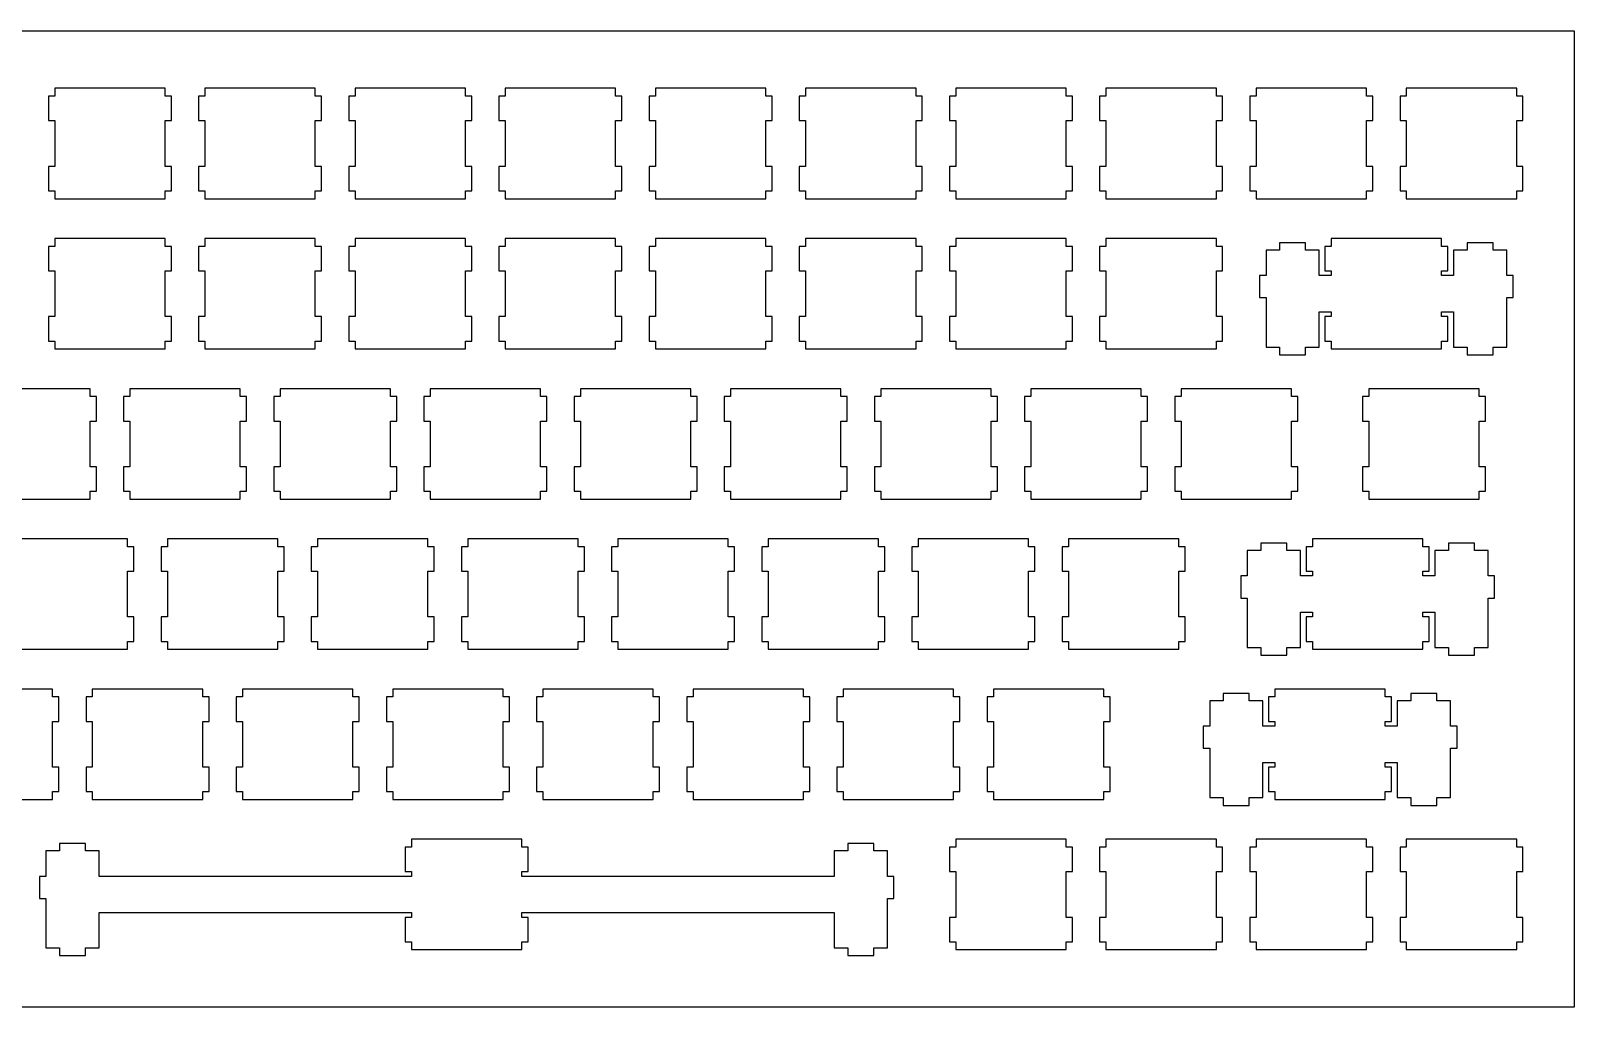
# Model space of a CAD drawing. Extents: x 0 to 295, y 0 to 124.
# Drawn here: x 99.6 to 295.4, y 0.3 to 124.1 of the extents above; entities that cross this region are included whole.
import ezdxf

# ---------------------------------------------------------------- set-up
doc = ezdxf.new("R2010")
doc.units = 0
doc.layers.get('0').update_dxf_attribs({"linetype": 'CONTINUOUS'})

msp = doc.modelspace()

# ---------------------------------------------------------------- linework, layer by layer
at = {"color": 0}
for p, q in [((0.09508, 124.083), (295.37, 124.083)), ((295.37, 124.083), (295.37, 0.25769)), ((102.632, 115.796), (101.831, 115.796)), ((101.831, 115.796), (101.831, 112.696)), ((102.632, 116.796), (102.632, 115.796)), ((116.632, 116.796), (102.632, 116.796)), ((116.632, 115.796), (116.632, 116.796)), ((117.431, 115.796), (116.632, 115.796)), ((117.431, 112.696), (117.431, 115.796)), ((121.682, 115.796), (120.881, 115.796)), ((120.881, 115.796), (120.881, 112.696)), ((121.682, 116.796), (121.682, 115.796)), ((135.682, 116.796), (121.682, 116.796)), ((135.682, 115.796), (135.682, 116.796)), ((136.481, 115.796), (135.682, 115.796)), ((136.481, 112.696), (136.481, 115.796)), ((140.732, 115.796), (139.931, 115.796)), ((139.931, 115.796), (139.931, 112.696)), ((140.732, 116.796), (140.732, 115.796)), ((154.732, 116.796), (140.732, 116.796)), ((154.732, 115.796), (154.732, 116.796)), ((155.531, 115.796), (154.732, 115.796)), ((155.531, 112.696), (155.531, 115.796)), ((159.782, 115.796), (158.981, 115.796)), ((158.981, 115.796), (158.981, 112.696)), ((159.782, 116.796), (159.782, 115.796)), ((173.782, 116.796), (159.782, 116.796)), ((173.782, 115.796), (173.782, 116.796)), ((174.581, 115.796), (173.782, 115.796)), ((174.581, 112.696), (174.581, 115.796)), ((178.832, 115.796), (178.031, 115.796)), ((178.031, 115.796), (178.031, 112.696)), ((178.832, 116.796), (178.832, 115.796)), ((192.832, 116.796), (178.832, 116.796)), ((192.832, 115.796), (192.832, 116.796)), ((193.631, 115.796), (192.832, 115.796)), ((193.631, 112.696), (193.631, 115.796)), ((197.882, 115.796), (197.081, 115.796)), ((197.081, 115.796), (197.081, 112.696)), ((197.882, 116.796), (197.882, 115.796)), ((211.882, 116.796), (197.882, 116.796)), ((211.882, 115.796), (211.882, 116.796)), ((212.681, 115.796), (211.882, 115.796)), ((212.681, 112.696), (212.681, 115.796)), ((216.932, 115.796), (216.131, 115.796)), ((216.131, 115.796), (216.131, 112.696)), ((216.932, 116.796), (216.932, 115.796)), ((230.932, 116.796), (216.932, 116.796)), ((230.932, 115.796), (230.932, 116.796)), ((231.731, 115.796), (230.932, 115.796)), ((231.731, 112.696), (231.731, 115.796)), ((235.982, 115.796), (235.181, 115.796)), ((235.181, 115.796), (235.181, 112.696)), ((235.982, 116.796), (235.982, 115.796)), ((249.982, 116.796), (235.982, 116.796)), ((249.982, 115.796), (249.982, 116.796)), ((250.781, 115.796), (249.982, 115.796)), ((250.781, 112.696), (250.781, 115.796)), ((255.032, 115.796), (254.231, 115.796)), ((254.231, 115.796), (254.231, 112.696)), ((255.032, 116.796), (255.032, 115.796)), ((269.032, 116.796), (255.032, 116.796)), ((269.032, 115.796), (269.032, 116.796)), ((269.831, 115.796), (269.032, 115.796)), ((269.831, 112.696), (269.831, 115.796)), ((274.082, 115.796), (273.281, 115.796)), ((273.281, 115.796), (273.281, 112.696)), ((274.082, 116.796), (274.082, 115.796)), ((288.082, 116.796), (274.082, 116.796)), ((288.082, 115.796), (288.082, 116.796)), ((288.881, 115.796), (288.082, 115.796)), ((288.881, 112.696), (288.881, 115.796)), ((101.831, 112.696), (102.632, 112.696)), ((102.632, 112.696), (102.632, 106.896)), ((116.632, 106.896), (116.632, 112.696)), ((116.632, 112.696), (117.431, 112.696)), ((120.881, 112.696), (121.682, 112.696)), ((121.682, 112.696), (121.682, 106.896)), ((135.682, 106.896), (135.682, 112.696)), ((135.682, 112.696), (136.481, 112.696)), ((139.931, 112.696), (140.732, 112.696)), ((140.732, 112.696), (140.732, 106.896)), ((154.732, 106.896), (154.732, 112.696)), ((154.732, 112.696), (155.531, 112.696)), ((158.981, 112.696), (159.782, 112.696)), ((159.782, 112.696), (159.782, 106.896)), ((173.782, 106.896), (173.782, 112.696)), ((173.782, 112.696), (174.581, 112.696)), ((178.031, 112.696), (178.832, 112.696)), ((178.832, 112.696), (178.832, 106.896)), ((192.832, 106.896), (192.832, 112.696)), ((192.832, 112.696), (193.631, 112.696)), ((197.081, 112.696), (197.882, 112.696)), ((197.882, 112.696), (197.882, 106.896)), ((211.882, 106.896), (211.882, 112.696)), ((211.882, 112.696), (212.681, 112.696)), ((216.131, 112.696), (216.932, 112.696)), ((216.932, 112.696), (216.932, 106.896)), ((230.932, 106.896), (230.932, 112.696)), ((230.932, 112.696), (231.731, 112.696)), ((235.181, 112.696), (235.982, 112.696)), ((235.982, 112.696), (235.982, 106.896)), ((249.982, 106.896), (249.982, 112.696)), ((249.982, 112.696), (250.781, 112.696)), ((254.231, 112.696), (255.032, 112.696)), ((255.032, 112.696), (255.032, 106.896)), ((269.032, 106.896), (269.032, 112.696)), ((269.032, 112.696), (269.831, 112.696)), ((273.281, 112.696), (274.082, 112.696)), ((274.082, 112.696), (274.082, 106.896)), ((288.082, 106.896), (288.082, 112.696)), ((288.082, 112.696), (288.881, 112.696)), ((102.632, 106.896), (101.831, 106.896)), ((101.831, 106.896), (101.831, 103.797)), ((117.431, 106.896), (116.632, 106.896)), ((117.431, 103.797), (117.431, 106.896)), ((121.682, 106.896), (120.881, 106.896)), ((120.881, 106.896), (120.881, 103.797)), ((136.481, 106.896), (135.682, 106.896)), ((136.481, 103.797), (136.481, 106.896)), ((140.732, 106.896), (139.931, 106.896)), ((139.931, 106.896), (139.931, 103.797)), ((155.531, 106.896), (154.732, 106.896)), ((155.531, 103.797), (155.531, 106.896)), ((159.782, 106.896), (158.981, 106.896)), ((158.981, 106.896), (158.981, 103.797)), ((174.581, 106.896), (173.782, 106.896)), ((174.581, 103.797), (174.581, 106.896)), ((178.832, 106.896), (178.031, 106.896)), ((178.031, 106.896), (178.031, 103.797)), ((193.631, 106.896), (192.832, 106.896)), ((193.631, 103.797), (193.631, 106.896)), ((197.882, 106.896), (197.081, 106.896)), ((197.081, 106.896), (197.081, 103.797)), ((212.681, 106.896), (211.882, 106.896)), ((212.681, 103.797), (212.681, 106.896)), ((216.932, 106.896), (216.131, 106.896)), ((216.131, 106.896), (216.131, 103.797)), ((231.731, 106.896), (230.932, 106.896)), ((231.731, 103.797), (231.731, 106.896)), ((235.982, 106.896), (235.181, 106.896)), ((235.181, 106.896), (235.181, 103.797)), ((250.781, 106.896), (249.982, 106.896)), ((250.781, 103.797), (250.781, 106.896)), ((255.032, 106.896), (254.231, 106.896)), ((254.231, 106.896), (254.231, 103.797)), ((269.831, 106.896), (269.032, 106.896)), ((269.831, 103.797), (269.831, 106.896)), ((274.082, 106.896), (273.281, 106.896)), ((273.281, 106.896), (273.281, 103.797)), ((288.881, 106.896), (288.082, 106.896)), ((288.881, 103.797), (288.881, 106.896)), ((101.831, 103.797), (102.632, 103.797)), ((102.632, 103.797), (102.632, 102.796)), ((116.632, 102.796), (116.632, 103.797)), ((116.632, 103.797), (117.431, 103.797)), ((120.881, 103.797), (121.682, 103.797)), ((121.682, 103.797), (121.682, 102.796)), ((135.682, 102.796), (135.682, 103.797)), ((135.682, 103.797), (136.481, 103.797)), ((139.931, 103.797), (140.732, 103.797)), ((140.732, 103.797), (140.732, 102.796)), ((154.732, 102.796), (154.732, 103.797)), ((154.732, 103.797), (155.531, 103.797)), ((158.981, 103.797), (159.782, 103.797)), ((159.782, 103.797), (159.782, 102.796)), ((173.782, 102.796), (173.782, 103.797)), ((173.782, 103.797), (174.581, 103.797)), ((178.031, 103.797), (178.832, 103.797)), ((178.832, 103.797), (178.832, 102.796)), ((192.832, 102.796), (192.832, 103.797)), ((192.832, 103.797), (193.631, 103.797)), ((197.081, 103.797), (197.882, 103.797)), ((197.882, 103.797), (197.882, 102.796)), ((211.882, 102.796), (211.882, 103.797)), ((211.882, 103.797), (212.681, 103.797)), ((216.131, 103.797), (216.932, 103.797)), ((216.932, 103.797), (216.932, 102.796)), ((230.932, 102.796), (230.932, 103.797)), ((230.932, 103.797), (231.731, 103.797)), ((235.181, 103.797), (235.982, 103.797)), ((235.982, 103.797), (235.982, 102.796)), ((249.982, 102.796), (249.982, 103.797)), ((249.982, 103.797), (250.781, 103.797)), ((254.231, 103.797), (255.032, 103.797)), ((255.032, 103.797), (255.032, 102.796)), ((269.032, 102.796), (269.032, 103.797)), ((269.032, 103.797), (269.831, 103.797)), ((273.281, 103.797), (274.082, 103.797)), ((274.082, 103.797), (274.082, 102.796)), ((288.082, 102.796), (288.082, 103.797)), ((288.082, 103.797), (288.881, 103.797)), ((102.632, 102.796), (116.632, 102.796)), ((121.682, 102.796), (135.682, 102.796)), ((140.732, 102.796), (154.732, 102.796)), ((159.782, 102.796), (173.782, 102.796)), ((178.832, 102.796), (192.832, 102.796)), ((197.882, 102.796), (211.882, 102.796)), ((216.932, 102.796), (230.932, 102.796)), ((235.982, 102.796), (249.982, 102.796)), ((255.032, 102.796), (269.032, 102.796)), ((274.082, 102.796), (288.082, 102.796)), ((102.632, 96.7465), (101.831, 96.7465)), ((101.831, 96.7465), (101.831, 93.6459)), ((102.632, 97.7456), (102.632, 96.7465)), ((116.632, 97.7456), (102.632, 97.7456)), ((116.632, 96.7465), (116.632, 97.7456)), ((117.431, 96.7465), (116.632, 96.7465)), ((117.431, 93.6459), (117.431, 96.7465)), ((121.682, 96.7465), (120.881, 96.7465)), ((120.881, 96.7465), (120.881, 93.6459)), ((121.682, 97.7456), (121.682, 96.7465)), ((135.682, 97.7456), (121.682, 97.7456)), ((135.682, 96.7465), (135.682, 97.7456)), ((136.481, 96.7465), (135.682, 96.7465)), ((136.481, 93.6459), (136.481, 96.7465)), ((140.732, 96.7465), (139.931, 96.7465)), ((139.931, 96.7465), (139.931, 93.6459)), ((140.732, 97.7456), (140.732, 96.7465)), ((154.732, 97.7456), (140.732, 97.7456)), ((154.732, 96.7465), (154.732, 97.7456)), ((155.531, 96.7465), (154.732, 96.7465)), ((155.531, 93.6459), (155.531, 96.7465)), ((159.782, 96.7465), (158.981, 96.7465)), ((158.981, 96.7465), (158.981, 93.6459)), ((159.782, 97.7456), (159.782, 96.7465)), ((173.782, 97.7456), (159.782, 97.7456)), ((173.782, 96.7465), (173.782, 97.7456)), ((174.581, 96.7465), (173.782, 96.7465)), ((174.581, 93.6459), (174.581, 96.7465)), ((178.832, 96.7465), (178.031, 96.7465)), ((178.031, 96.7465), (178.031, 93.6459)), ((178.832, 97.7456), (178.832, 96.7465)), ((192.832, 97.7456), (178.832, 97.7456)), ((192.832, 96.7465), (192.832, 97.7456)), ((193.631, 96.7465), (192.832, 96.7465)), ((193.631, 93.6459), (193.631, 96.7465)), ((197.882, 96.7465), (197.081, 96.7465)), ((197.081, 96.7465), (197.081, 93.6459)), ((197.882, 97.7456), (197.882, 96.7465)), ((211.882, 97.7456), (197.882, 97.7456)), ((211.882, 96.7465), (211.882, 97.7456)), ((212.681, 96.7465), (211.882, 96.7465)), ((212.681, 93.6459), (212.681, 96.7465)), ((216.932, 96.7465), (216.131, 96.7465)), ((216.131, 96.7465), (216.131, 93.6459)), ((216.932, 97.7456), (216.932, 96.7465)), ((230.932, 97.7456), (216.932, 97.7456)), ((230.932, 96.7465), (230.932, 97.7456)), ((231.731, 96.7465), (230.932, 96.7465)), ((231.731, 93.6459), (231.731, 96.7465)), ((235.982, 96.7465), (235.181, 96.7465)), ((235.181, 96.7465), (235.181, 93.6459)), ((235.982, 97.7456), (235.982, 96.7465)), ((249.982, 97.7456), (235.982, 97.7456)), ((249.982, 96.7465), (249.982, 97.7456)), ((250.781, 96.7465), (249.982, 96.7465)), ((250.781, 93.6459), (250.781, 96.7465)), ((258.006, 96.2766), (256.282, 96.2766)), ((256.282, 96.2766), (256.282, 93.0465)), ((261.306, 97.1959), (258.006, 97.1959)), ((258.006, 97.1959), (258.006, 96.2766)), ((261.306, 96.2766), (261.306, 97.1959)), ((263.032, 96.2766), (261.306, 96.2766)), ((263.032, 93.0465), (263.032, 96.2766)), ((264.557, 96.7465), (263.756, 96.7465)), ((263.756, 96.7465), (263.756, 93.6459)), ((264.557, 97.7456), (264.557, 96.7465)), ((278.557, 97.7456), (264.557, 97.7456)), ((278.557, 96.7465), (278.557, 97.7456)), ((279.356, 96.7465), (278.557, 96.7465)), ((279.356, 93.6459), (279.356, 96.7465)), ((281.806, 96.2766), (280.082, 96.2766)), ((280.082, 96.2766), (280.082, 93.0465)), ((285.107, 97.1959), (281.806, 97.1959)), ((281.806, 97.1959), (281.806, 96.2766)), ((285.107, 96.2766), (285.107, 97.1959)), ((286.832, 96.2766), (285.107, 96.2766)), ((286.832, 93.0465), (286.832, 96.2766)), ((101.831, 93.6459), (102.632, 93.6459)), ((102.632, 93.6459), (102.632, 87.8459)), ((116.632, 87.8459), (116.632, 93.6459)), ((116.632, 93.6459), (117.431, 93.6459)), ((120.881, 93.6459), (121.682, 93.6459)), ((121.682, 93.6459), (121.682, 87.8459)), ((135.682, 87.8459), (135.682, 93.6459)), ((135.682, 93.6459), (136.481, 93.6459)), ((139.931, 93.6459), (140.732, 93.6459)), ((140.732, 93.6459), (140.732, 87.8459)), ((154.732, 87.8459), (154.732, 93.6459)), ((154.732, 93.6459), (155.531, 93.6459)), ((158.981, 93.6459), (159.782, 93.6459)), ((159.782, 93.6459), (159.782, 87.8459)), ((173.782, 87.8459), (173.782, 93.6459)), ((173.782, 93.6459), (174.581, 93.6459)), ((178.031, 93.6459), (178.832, 93.6459)), ((178.832, 93.6459), (178.832, 87.8459)), ((192.832, 87.8459), (192.832, 93.6459)), ((192.832, 93.6459), (193.631, 93.6459)), ((197.081, 93.6459), (197.882, 93.6459)), ((197.882, 93.6459), (197.882, 87.8459)), ((211.882, 87.8459), (211.882, 93.6459)), ((211.882, 93.6459), (212.681, 93.6459)), ((216.131, 93.6459), (216.932, 93.6459)), ((216.932, 93.6459), (216.932, 87.8459)), ((230.932, 87.8459), (230.932, 93.6459)), ((230.932, 93.6459), (231.731, 93.6459)), ((235.181, 93.6459), (235.982, 93.6459)), ((235.982, 93.6459), (235.982, 87.8459)), ((249.982, 87.8459), (249.982, 93.6459)), ((249.982, 93.6459), (250.781, 93.6459)), ((256.282, 93.0465), (255.457, 93.0465)), ((255.457, 93.0465), (255.457, 90.2462)), ((264.557, 93.0465), (263.032, 93.0465)), ((263.756, 93.6459), (264.557, 93.6459)), ((264.557, 93.6459), (264.557, 93.0465)), ((278.557, 93.0465), (278.557, 93.6459)), ((278.557, 93.6459), (279.356, 93.6459)), ((280.082, 93.0465), (278.557, 93.0465)), ((287.656, 93.0465), (286.832, 93.0465)), ((287.656, 90.2462), (287.656, 93.0465)), ((255.457, 90.2462), (256.282, 90.2462)), ((256.282, 90.2462), (256.282, 83.9763)), ((286.832, 83.9763), (286.832, 90.2462)), ((286.832, 90.2462), (287.656, 90.2462)), ((263.032, 83.9763), (263.032, 88.4467)), ((263.032, 88.4467), (264.557, 88.4467)), ((264.557, 88.4467), (264.557, 87.8459)), ((278.557, 87.8459), (278.557, 88.4467)), ((278.557, 88.4467), (280.082, 88.4467)), ((280.082, 88.4467), (280.082, 83.9763)), ((102.632, 87.8459), (101.831, 87.8459)), ((101.831, 87.8459), (101.831, 84.7467)), ((117.431, 87.8459), (116.632, 87.8459)), ((117.431, 84.7467), (117.431, 87.8459)), ((121.682, 87.8459), (120.881, 87.8459)), ((120.881, 87.8459), (120.881, 84.7467)), ((136.481, 87.8459), (135.682, 87.8459)), ((136.481, 84.7467), (136.481, 87.8459)), ((140.732, 87.8459), (139.931, 87.8459)), ((139.931, 87.8459), (139.931, 84.7467)), ((155.531, 87.8459), (154.732, 87.8459)), ((155.531, 84.7467), (155.531, 87.8459)), ((159.782, 87.8459), (158.981, 87.8459)), ((158.981, 87.8459), (158.981, 84.7467)), ((174.581, 87.8459), (173.782, 87.8459)), ((174.581, 84.7467), (174.581, 87.8459)), ((178.832, 87.8459), (178.031, 87.8459)), ((178.031, 87.8459), (178.031, 84.7467)), ((193.631, 87.8459), (192.832, 87.8459)), ((193.631, 84.7467), (193.631, 87.8459)), ((197.882, 87.8459), (197.081, 87.8459)), ((197.081, 87.8459), (197.081, 84.7467)), ((212.681, 87.8459), (211.882, 87.8459)), ((212.681, 84.7467), (212.681, 87.8459)), ((216.932, 87.8459), (216.131, 87.8459)), ((216.131, 87.8459), (216.131, 84.7467)), ((231.731, 87.8459), (230.932, 87.8459)), ((231.731, 84.7467), (231.731, 87.8459)), ((235.982, 87.8459), (235.181, 87.8459)), ((235.181, 87.8459), (235.181, 84.7467)), ((250.781, 87.8459), (249.982, 87.8459)), ((250.781, 84.7467), (250.781, 87.8459)), ((264.557, 87.8459), (263.756, 87.8459)), ((263.756, 87.8459), (263.756, 84.7467)), ((279.356, 87.8459), (278.557, 87.8459)), ((279.356, 84.7467), (279.356, 87.8459)), ((101.831, 84.7467), (102.632, 84.7467)), ((102.632, 84.7467), (102.632, 83.7463)), ((116.632, 83.7463), (116.632, 84.7467)), ((116.632, 84.7467), (117.431, 84.7467)), ((120.881, 84.7467), (121.682, 84.7467)), ((121.682, 84.7467), (121.682, 83.7463)), ((135.682, 83.7463), (135.682, 84.7467)), ((135.682, 84.7467), (136.481, 84.7467)), ((139.931, 84.7467), (140.732, 84.7467)), ((140.732, 84.7467), (140.732, 83.7463)), ((154.732, 83.7463), (154.732, 84.7467)), ((154.732, 84.7467), (155.531, 84.7467)), ((158.981, 84.7467), (159.782, 84.7467)), ((159.782, 84.7467), (159.782, 83.7463)), ((173.782, 83.7463), (173.782, 84.7467)), ((173.782, 84.7467), (174.581, 84.7467)), ((178.031, 84.7467), (178.832, 84.7467)), ((178.832, 84.7467), (178.832, 83.7463)), ((192.832, 83.7463), (192.832, 84.7467)), ((192.832, 84.7467), (193.631, 84.7467)), ((197.081, 84.7467), (197.882, 84.7467)), ((197.882, 84.7467), (197.882, 83.7463)), ((211.882, 83.7463), (211.882, 84.7467)), ((211.882, 84.7467), (212.681, 84.7467)), ((216.131, 84.7467), (216.932, 84.7467)), ((216.932, 84.7467), (216.932, 83.7463)), ((230.932, 83.7463), (230.932, 84.7467)), ((230.932, 84.7467), (231.731, 84.7467)), ((235.181, 84.7467), (235.982, 84.7467)), ((235.982, 84.7467), (235.982, 83.7463)), ((249.982, 83.7463), (249.982, 84.7467)), ((249.982, 84.7467), (250.781, 84.7467)), ((263.756, 84.7467), (264.557, 84.7467)), ((264.557, 84.7467), (264.557, 83.7463)), ((278.557, 83.7463), (278.557, 84.7467)), ((278.557, 84.7467), (279.356, 84.7467)), ((102.632, 83.7463), (116.632, 83.7463)), ((121.682, 83.7463), (135.682, 83.7463)), ((140.732, 83.7463), (154.732, 83.7463)), ((159.782, 83.7463), (173.782, 83.7463)), ((178.832, 83.7463), (192.832, 83.7463)), ((197.882, 83.7463), (211.882, 83.7463)), ((216.932, 83.7463), (230.932, 83.7463)), ((235.982, 83.7463), (249.982, 83.7463)), ((256.282, 83.9763), (258.006, 83.9763)), ((258.006, 83.9763), (258.006, 82.9966)), ((258.006, 82.9966), (261.306, 82.9966)), ((261.306, 82.9966), (261.306, 83.9763)), ((261.306, 83.9763), (263.032, 83.9763)), ((264.557, 83.7463), (278.557, 83.7463)), ((280.082, 83.9763), (281.806, 83.9763)), ((281.806, 83.9763), (281.806, 82.9966)), ((281.806, 82.9966), (285.107, 82.9966)), ((285.107, 82.9966), (285.107, 83.9763)), ((285.107, 83.9763), (286.832, 83.9763)), ((107.107, 78.6956), (93.1072, 78.6956)), ((107.107, 77.6965), (107.107, 78.6956)), ((112.157, 78.6956), (112.157, 77.6965)), ((126.157, 78.6956), (112.157, 78.6956)), ((126.157, 77.6965), (126.157, 78.6956)), ((131.207, 78.6956), (131.207, 77.6965)), ((145.207, 78.6956), (131.207, 78.6956)), ((145.207, 77.6965), (145.207, 78.6956)), ((150.257, 78.6956), (150.257, 77.6965)), ((164.257, 78.6956), (150.257, 78.6956)), ((164.257, 77.6965), (164.257, 78.6956)), ((169.307, 78.6956), (169.307, 77.6965)), ((183.307, 78.6956), (169.307, 78.6956)), ((183.307, 77.6965), (183.307, 78.6956)), ((188.357, 78.6956), (188.357, 77.6965)), ((202.357, 78.6956), (188.357, 78.6956)), ((202.357, 77.6965), (202.357, 78.6956)), ((207.407, 78.6956), (207.407, 77.6965)), ((221.407, 78.6956), (207.407, 78.6956)), ((221.407, 77.6965), (221.407, 78.6956)), ((226.457, 78.6956), (226.457, 77.6965)), ((240.457, 78.6956), (226.457, 78.6956)), ((240.457, 77.6965), (240.457, 78.6956)), ((245.507, 78.6956), (245.507, 77.6965)), ((259.507, 78.6956), (245.507, 78.6956)), ((259.507, 77.6965), (259.507, 78.6956)), ((269.32, 78.6956), (269.32, 77.6965)), ((283.319, 78.6956), (269.32, 78.6956)), ((283.319, 77.6965), (283.319, 78.6956)), ((107.906, 77.6965), (107.107, 77.6965)), ((107.906, 74.5959), (107.906, 77.6965)), ((112.157, 77.6965), (111.356, 77.6965)), ((111.356, 77.6965), (111.356, 74.5959)), ((126.956, 77.6965), (126.157, 77.6965)), ((126.956, 74.5959), (126.956, 77.6965)), ((131.207, 77.6965), (130.406, 77.6965)), ((130.406, 77.6965), (130.406, 74.5959)), ((146.006, 77.6965), (145.207, 77.6965)), ((146.006, 74.5959), (146.006, 77.6965)), ((150.257, 77.6965), (149.456, 77.6965)), ((149.456, 77.6965), (149.456, 74.5959)), ((165.056, 77.6965), (164.257, 77.6965)), ((165.056, 74.5959), (165.056, 77.6965)), ((169.307, 77.6965), (168.506, 77.6965)), ((168.506, 77.6965), (168.506, 74.5959)), ((184.106, 77.6965), (183.307, 77.6965)), ((184.106, 74.5959), (184.106, 77.6965)), ((188.357, 77.6965), (187.556, 77.6965)), ((187.556, 77.6965), (187.556, 74.5959)), ((203.156, 77.6965), (202.357, 77.6965)), ((203.156, 74.5959), (203.156, 77.6965)), ((207.407, 77.6965), (206.606, 77.6965)), ((206.606, 77.6965), (206.606, 74.5959)), ((222.206, 77.6965), (221.407, 77.6965)), ((222.206, 74.5959), (222.206, 77.6965)), ((226.457, 77.6965), (225.656, 77.6965)), ((225.656, 77.6965), (225.656, 74.5959)), ((241.256, 77.6965), (240.457, 77.6965)), ((241.256, 74.5959), (241.256, 77.6965)), ((245.507, 77.6965), (244.706, 77.6965)), ((244.706, 77.6965), (244.706, 74.5959)), ((260.306, 77.6965), (259.507, 77.6965)), ((260.306, 74.5959), (260.306, 77.6965)), ((269.32, 77.6965), (268.519, 77.6965)), ((268.519, 77.6965), (268.519, 74.5959)), ((284.12, 77.6965), (283.319, 77.6965)), ((284.12, 74.5959), (284.12, 77.6965)), ((107.107, 68.7959), (107.107, 74.5959)), ((107.107, 74.5959), (107.906, 74.5959)), ((111.356, 74.5959), (112.157, 74.5959)), ((112.157, 74.5959), (112.157, 68.7959)), ((126.157, 68.7959), (126.157, 74.5959)), ((126.157, 74.5959), (126.956, 74.5959)), ((130.406, 74.5959), (131.207, 74.5959)), ((131.207, 74.5959), (131.207, 68.7959)), ((145.207, 68.7959), (145.207, 74.5959)), ((145.207, 74.5959), (146.006, 74.5959)), ((149.456, 74.5959), (150.257, 74.5959)), ((150.257, 74.5959), (150.257, 68.7959)), ((164.257, 68.7959), (164.257, 74.5959)), ((164.257, 74.5959), (165.056, 74.5959)), ((168.506, 74.5959), (169.307, 74.5959)), ((169.307, 74.5959), (169.307, 68.7959)), ((183.307, 68.7959), (183.307, 74.5959)), ((183.307, 74.5959), (184.106, 74.5959)), ((187.556, 74.5959), (188.357, 74.5959)), ((188.357, 74.5959), (188.357, 68.7959)), ((202.357, 68.7959), (202.357, 74.5959)), ((202.357, 74.5959), (203.156, 74.5959)), ((206.606, 74.5959), (207.407, 74.5959)), ((207.407, 74.5959), (207.407, 68.7959)), ((221.407, 68.7959), (221.407, 74.5959)), ((221.407, 74.5959), (222.206, 74.5959)), ((225.656, 74.5959), (226.457, 74.5959)), ((226.457, 74.5959), (226.457, 68.7959)), ((240.457, 68.7959), (240.457, 74.5959)), ((240.457, 74.5959), (241.256, 74.5959)), ((244.706, 74.5959), (245.507, 74.5959)), ((245.507, 74.5959), (245.507, 68.7959)), ((259.507, 68.7959), (259.507, 74.5959)), ((259.507, 74.5959), (260.306, 74.5959)), ((268.519, 74.5959), (269.32, 74.5959)), ((269.32, 74.5959), (269.32, 68.7959)), ((283.319, 68.7959), (283.319, 74.5959)), ((283.319, 74.5959), (284.12, 74.5959)), ((107.906, 68.7959), (107.107, 68.7959)), ((107.906, 65.6967), (107.906, 68.7959)), ((112.157, 68.7959), (111.356, 68.7959)), ((111.356, 68.7959), (111.356, 65.6967)), ((126.956, 68.7959), (126.157, 68.7959)), ((126.956, 65.6967), (126.956, 68.7959)), ((131.207, 68.7959), (130.406, 68.7959)), ((130.406, 68.7959), (130.406, 65.6967)), ((146.006, 68.7959), (145.207, 68.7959)), ((146.006, 65.6967), (146.006, 68.7959)), ((150.257, 68.7959), (149.456, 68.7959)), ((149.456, 68.7959), (149.456, 65.6967)), ((165.056, 68.7959), (164.257, 68.7959)), ((165.056, 65.6967), (165.056, 68.7959)), ((169.307, 68.7959), (168.506, 68.7959)), ((168.506, 68.7959), (168.506, 65.6967)), ((184.106, 68.7959), (183.307, 68.7959)), ((184.106, 65.6967), (184.106, 68.7959)), ((188.357, 68.7959), (187.556, 68.7959)), ((187.556, 68.7959), (187.556, 65.6967)), ((203.156, 68.7959), (202.357, 68.7959)), ((203.156, 65.6967), (203.156, 68.7959)), ((207.407, 68.7959), (206.606, 68.7959)), ((206.606, 68.7959), (206.606, 65.6967)), ((222.206, 68.7959), (221.407, 68.7959)), ((222.206, 65.6967), (222.206, 68.7959)), ((226.457, 68.7959), (225.656, 68.7959)), ((225.656, 68.7959), (225.656, 65.6967)), ((241.256, 68.7959), (240.457, 68.7959)), ((241.256, 65.6967), (241.256, 68.7959)), ((245.507, 68.7959), (244.706, 68.7959)), ((244.706, 68.7959), (244.706, 65.6967)), ((260.306, 68.7959), (259.507, 68.7959)), ((260.306, 65.6967), (260.306, 68.7959)), ((269.32, 68.7959), (268.519, 68.7959)), ((268.519, 68.7959), (268.519, 65.6967)), ((284.12, 68.7959), (283.319, 68.7959)), ((284.12, 65.6967), (284.12, 68.7959)), ((93.1072, 64.6963), (107.107, 64.6963)), ((107.107, 64.6963), (107.107, 65.6967)), ((107.107, 65.6967), (107.906, 65.6967)), ((111.356, 65.6967), (112.157, 65.6967)), ((112.157, 65.6967), (112.157, 64.6963)), ((112.157, 64.6963), (126.157, 64.6963)), ((126.157, 64.6963), (126.157, 65.6967)), ((126.157, 65.6967), (126.956, 65.6967)), ((130.406, 65.6967), (131.207, 65.6967)), ((131.207, 65.6967), (131.207, 64.6963)), ((131.207, 64.6963), (145.207, 64.6963)), ((145.207, 64.6963), (145.207, 65.6967)), ((145.207, 65.6967), (146.006, 65.6967)), ((149.456, 65.6967), (150.257, 65.6967)), ((150.257, 65.6967), (150.257, 64.6963)), ((150.257, 64.6963), (164.257, 64.6963)), ((164.257, 64.6963), (164.257, 65.6967)), ((164.257, 65.6967), (165.056, 65.6967)), ((168.506, 65.6967), (169.307, 65.6967)), ((169.307, 65.6967), (169.307, 64.6963)), ((169.307, 64.6963), (183.307, 64.6963)), ((183.307, 64.6963), (183.307, 65.6967)), ((183.307, 65.6967), (184.106, 65.6967)), ((187.556, 65.6967), (188.357, 65.6967)), ((188.357, 65.6967), (188.357, 64.6963)), ((188.357, 64.6963), (202.357, 64.6963)), ((202.357, 64.6963), (202.357, 65.6967)), ((202.357, 65.6967), (203.156, 65.6967)), ((206.606, 65.6967), (207.407, 65.6967)), ((207.407, 65.6967), (207.407, 64.6963)), ((207.407, 64.6963), (221.407, 64.6963)), ((221.407, 64.6963), (221.407, 65.6967)), ((221.407, 65.6967), (222.206, 65.6967)), ((225.656, 65.6967), (226.457, 65.6967)), ((226.457, 65.6967), (226.457, 64.6963)), ((226.457, 64.6963), (240.457, 64.6963)), ((240.457, 64.6963), (240.457, 65.6967)), ((240.457, 65.6967), (241.256, 65.6967)), ((244.706, 65.6967), (245.507, 65.6967)), ((245.507, 65.6967), (245.507, 64.6963)), ((245.507, 64.6963), (259.507, 64.6963)), ((259.507, 64.6963), (259.507, 65.6967)), ((259.507, 65.6967), (260.306, 65.6967)), ((268.519, 65.6967), (269.32, 65.6967)), ((269.32, 65.6967), (269.32, 64.6963)), ((269.32, 64.6963), (283.319, 64.6963)), ((283.319, 64.6963), (283.319, 65.6967)), ((283.319, 65.6967), (284.12, 65.6967)), ((111.869, 59.6456), (97.8683, 59.6456)), ((111.869, 58.6465), (111.869, 59.6456)), ((116.918, 59.6456), (116.918, 58.6465)), ((130.919, 59.6456), (116.918, 59.6456)), ((130.919, 58.6465), (130.919, 59.6456)), ((135.97, 59.6456), (135.97, 58.6465)), ((149.969, 59.6456), (135.97, 59.6456)), ((149.969, 58.6465), (149.969, 59.6456)), ((155.02, 59.6456), (155.02, 58.6465)), ((169.019, 59.6456), (155.02, 59.6456)), ((169.019, 58.6465), (169.019, 59.6456)), ((174.07, 59.6456), (174.07, 58.6465)), ((188.069, 59.6456), (174.07, 59.6456)), ((188.069, 58.6465), (188.069, 59.6456)), ((193.12, 59.6456), (193.12, 58.6465)), ((207.119, 59.6456), (193.12, 59.6456)), ((207.119, 58.6465), (207.119, 59.6456)), ((212.17, 59.6456), (212.17, 58.6465)), ((226.169, 59.6456), (212.17, 59.6456)), ((226.169, 58.6465), (226.169, 59.6456)), ((231.22, 59.6456), (231.22, 58.6465)), ((245.219, 59.6456), (231.22, 59.6456)), ((245.219, 58.6465), (245.219, 59.6456)), ((258.925, 59.0959), (255.626, 59.0959)), ((255.626, 59.0959), (255.626, 58.1766)), ((258.925, 58.1766), (258.925, 59.0959)), ((262.176, 59.6456), (262.176, 58.6465)), ((276.175, 59.6456), (262.176, 59.6456)), ((276.175, 58.6465), (276.175, 59.6456)), ((282.725, 59.0959), (279.426, 59.0959)), ((279.426, 59.0959), (279.426, 58.1766)), ((282.725, 58.1766), (282.725, 59.0959)), ((112.668, 58.6465), (111.869, 58.6465)), ((112.668, 55.5459), (112.668, 58.6465)), ((116.918, 58.6465), (116.119, 58.6465)), ((116.119, 58.6465), (116.119, 55.5459)), ((131.72, 58.6465), (130.919, 58.6465)), ((131.72, 55.5459), (131.72, 58.6465)), ((135.97, 58.6465), (135.169, 58.6465)), ((135.169, 58.6465), (135.169, 55.5459)), ((150.77, 58.6465), (149.969, 58.6465)), ((150.77, 55.5459), (150.77, 58.6465)), ((155.02, 58.6465), (154.219, 58.6465)), ((154.219, 58.6465), (154.219, 55.5459)), ((169.82, 58.6465), (169.019, 58.6465)), ((169.82, 55.5459), (169.82, 58.6465)), ((174.07, 58.6465), (173.269, 58.6465)), ((173.269, 58.6465), (173.269, 55.5459)), ((188.87, 58.6465), (188.069, 58.6465)), ((188.87, 55.5459), (188.87, 58.6465)), ((193.12, 58.6465), (192.319, 58.6465)), ((192.319, 58.6465), (192.319, 55.5459)), ((207.92, 58.6465), (207.119, 58.6465)), ((207.92, 55.5459), (207.92, 58.6465)), ((212.17, 58.6465), (211.369, 58.6465)), ((211.369, 58.6465), (211.369, 55.5459)), ((226.97, 58.6465), (226.169, 58.6465)), ((226.97, 55.5459), (226.97, 58.6465)), ((231.22, 58.6465), (230.419, 58.6465)), ((230.419, 58.6465), (230.419, 55.5459)), ((246.02, 58.6465), (245.219, 58.6465)), ((246.02, 55.5459), (246.02, 58.6465)), ((255.626, 58.1766), (253.899, 58.1766)), ((253.899, 58.1766), (253.899, 54.9465)), ((260.651, 58.1766), (258.925, 58.1766)), ((260.651, 54.9465), (260.651, 58.1766)), ((262.176, 58.6465), (261.375, 58.6465)), ((261.375, 58.6465), (261.375, 55.5459)), ((276.976, 58.6465), (276.175, 58.6465)), ((276.976, 55.5459), (276.976, 58.6465)), ((279.426, 58.1766), (277.701, 58.1766)), ((277.701, 58.1766), (277.701, 54.9465)), ((284.45, 58.1766), (282.725, 58.1766)), ((284.45, 54.9465), (284.45, 58.1766)), ((111.869, 49.7459), (111.869, 55.5459)), ((111.869, 55.5459), (112.668, 55.5459)), ((116.119, 55.5459), (116.918, 55.5459)), ((116.918, 55.5459), (116.918, 49.7459)), ((130.919, 49.7459), (130.919, 55.5459)), ((130.919, 55.5459), (131.72, 55.5459)), ((135.169, 55.5459), (135.97, 55.5459)), ((135.97, 55.5459), (135.97, 49.7459)), ((149.969, 49.7459), (149.969, 55.5459)), ((149.969, 55.5459), (150.77, 55.5459)), ((154.219, 55.5459), (155.02, 55.5459)), ((155.02, 55.5459), (155.02, 49.7459)), ((169.019, 49.7459), (169.019, 55.5459)), ((169.019, 55.5459), (169.82, 55.5459)), ((173.269, 55.5459), (174.07, 55.5459)), ((174.07, 55.5459), (174.07, 49.7459)), ((188.069, 49.7459), (188.069, 55.5459)), ((188.069, 55.5459), (188.87, 55.5459)), ((192.319, 55.5459), (193.12, 55.5459)), ((193.12, 55.5459), (193.12, 49.7459)), ((207.119, 49.7459), (207.119, 55.5459)), ((207.119, 55.5459), (207.92, 55.5459)), ((211.369, 55.5459), (212.17, 55.5459)), ((212.17, 55.5459), (212.17, 49.7459)), ((226.169, 49.7459), (226.169, 55.5459)), ((226.169, 55.5459), (226.97, 55.5459)), ((230.419, 55.5459), (231.22, 55.5459)), ((231.22, 55.5459), (231.22, 49.7459)), ((245.219, 49.7459), (245.219, 55.5459)), ((245.219, 55.5459), (246.02, 55.5459)), ((253.899, 54.9465), (253.075, 54.9465)), ((253.075, 54.9465), (253.075, 52.1462)), ((262.176, 54.9465), (260.651, 54.9465)), ((261.375, 55.5459), (262.176, 55.5459)), ((262.176, 55.5459), (262.176, 54.9465)), ((276.175, 54.9465), (276.175, 55.5459)), ((276.175, 55.5459), (276.976, 55.5459)), ((277.701, 54.9465), (276.175, 54.9465)), ((285.276, 54.9465), (284.45, 54.9465)), ((285.276, 52.1462), (285.276, 54.9465)), ((253.075, 52.1462), (253.899, 52.1462)), ((253.899, 52.1462), (253.899, 45.8763)), ((284.45, 45.8763), (284.45, 52.1462)), ((284.45, 52.1462), (285.276, 52.1462)), ((112.668, 49.7459), (111.869, 49.7459)), ((112.668, 46.6467), (112.668, 49.7459)), ((116.918, 49.7459), (116.119, 49.7459)), ((116.119, 49.7459), (116.119, 46.6467)), ((131.72, 49.7459), (130.919, 49.7459)), ((131.72, 46.6467), (131.72, 49.7459)), ((135.97, 49.7459), (135.169, 49.7459)), ((135.169, 49.7459), (135.169, 46.6467)), ((150.77, 49.7459), (149.969, 49.7459)), ((150.77, 46.6467), (150.77, 49.7459)), ((155.02, 49.7459), (154.219, 49.7459)), ((154.219, 49.7459), (154.219, 46.6467)), ((169.82, 49.7459), (169.019, 49.7459)), ((169.82, 46.6467), (169.82, 49.7459)), ((174.07, 49.7459), (173.269, 49.7459)), ((173.269, 49.7459), (173.269, 46.6467)), ((188.87, 49.7459), (188.069, 49.7459)), ((188.87, 46.6467), (188.87, 49.7459)), ((193.12, 49.7459), (192.319, 49.7459)), ((192.319, 49.7459), (192.319, 46.6467)), ((207.92, 49.7459), (207.119, 49.7459)), ((207.92, 46.6467), (207.92, 49.7459)), ((212.17, 49.7459), (211.369, 49.7459)), ((211.369, 49.7459), (211.369, 46.6467)), ((226.97, 49.7459), (226.169, 49.7459)), ((226.97, 46.6467), (226.97, 49.7459)), ((231.22, 49.7459), (230.419, 49.7459)), ((230.419, 49.7459), (230.419, 46.6467)), ((246.02, 49.7459), (245.219, 49.7459)), ((246.02, 46.6467), (246.02, 49.7459)), ((260.651, 45.8763), (260.651, 50.3467)), ((260.651, 50.3467), (262.176, 50.3467)), ((262.176, 49.7459), (261.375, 49.7459)), ((261.375, 49.7459), (261.375, 46.6467)), ((262.176, 50.3467), (262.176, 49.7459)), ((276.175, 49.7459), (276.175, 50.3467)), ((276.175, 50.3467), (277.701, 50.3467)), ((276.976, 49.7459), (276.175, 49.7459)), ((276.976, 46.6467), (276.976, 49.7459)), ((277.701, 50.3467), (277.701, 45.8763)), ((97.8683, 45.6463), (111.869, 45.6463)), ((111.869, 45.6463), (111.869, 46.6467)), ((111.869, 46.6467), (112.668, 46.6467)), ((116.119, 46.6467), (116.918, 46.6467)), ((116.918, 46.6467), (116.918, 45.6463)), ((116.918, 45.6463), (130.919, 45.6463)), ((130.919, 45.6463), (130.919, 46.6467)), ((130.919, 46.6467), (131.72, 46.6467)), ((135.169, 46.6467), (135.97, 46.6467)), ((135.97, 46.6467), (135.97, 45.6463)), ((135.97, 45.6463), (149.969, 45.6463)), ((149.969, 45.6463), (149.969, 46.6467)), ((149.969, 46.6467), (150.77, 46.6467)), ((154.219, 46.6467), (155.02, 46.6467)), ((155.02, 46.6467), (155.02, 45.6463)), ((155.02, 45.6463), (169.019, 45.6463)), ((169.019, 45.6463), (169.019, 46.6467)), ((169.019, 46.6467), (169.82, 46.6467)), ((173.269, 46.6467), (174.07, 46.6467)), ((174.07, 46.6467), (174.07, 45.6463)), ((174.07, 45.6463), (188.069, 45.6463)), ((188.069, 45.6463), (188.069, 46.6467)), ((188.069, 46.6467), (188.87, 46.6467)), ((192.319, 46.6467), (193.12, 46.6467)), ((193.12, 46.6467), (193.12, 45.6463)), ((193.12, 45.6463), (207.119, 45.6463)), ((207.119, 45.6463), (207.119, 46.6467)), ((207.119, 46.6467), (207.92, 46.6467)), ((211.369, 46.6467), (212.17, 46.6467)), ((212.17, 46.6467), (212.17, 45.6463)), ((212.17, 45.6463), (226.169, 45.6463)), ((226.169, 45.6463), (226.169, 46.6467)), ((226.169, 46.6467), (226.97, 46.6467)), ((230.419, 46.6467), (231.22, 46.6467)), ((231.22, 46.6467), (231.22, 45.6463)), ((231.22, 45.6463), (245.219, 45.6463)), ((245.219, 45.6463), (245.219, 46.6467)), ((245.219, 46.6467), (246.02, 46.6467)), ((253.899, 45.8763), (255.626, 45.8763)), ((255.626, 45.8763), (255.626, 44.8966)), ((258.925, 44.8966), (258.925, 45.8763)), ((258.925, 45.8763), (260.651, 45.8763)), ((261.375, 46.6467), (262.176, 46.6467)), ((262.176, 46.6467), (262.176, 45.6463)), ((262.176, 45.6463), (276.175, 45.6463)), ((276.175, 45.6463), (276.175, 46.6467)), ((276.175, 46.6467), (276.976, 46.6467)), ((277.701, 45.8763), (279.426, 45.8763)), ((279.426, 45.8763), (279.426, 44.8966)), ((282.725, 44.8966), (282.725, 45.8763)), ((282.725, 45.8763), (284.45, 45.8763)), ((255.626, 44.8966), (258.925, 44.8966)), ((279.426, 44.8966), (282.725, 44.8966)), ((102.344, 40.5955), (88.3447, 40.5955)), ((102.344, 39.5965), (102.344, 40.5955)), ((103.145, 39.5965), (102.344, 39.5965)), ((103.145, 36.4959), (103.145, 39.5965)), ((107.395, 39.5965), (106.594, 39.5965)), ((106.594, 39.5965), (106.594, 36.4959)), ((107.395, 40.5955), (107.395, 39.5965)), ((121.394, 40.5955), (107.395, 40.5955)), ((121.394, 39.5965), (121.394, 40.5955)), ((122.195, 39.5965), (121.394, 39.5965)), ((122.195, 36.4959), (122.195, 39.5965)), ((126.445, 39.5965), (125.644, 39.5965)), ((125.644, 39.5965), (125.644, 36.4959)), ((126.445, 40.5955), (126.445, 39.5965)), ((140.444, 40.5955), (126.445, 40.5955)), ((140.444, 39.5965), (140.444, 40.5955)), ((141.245, 39.5965), (140.444, 39.5965)), ((141.245, 36.4959), (141.245, 39.5965)), ((145.495, 39.5965), (144.694, 39.5965)), ((144.694, 39.5965), (144.694, 36.4959)), ((145.495, 40.5955), (145.495, 39.5965)), ((159.494, 40.5955), (145.495, 40.5955)), ((159.494, 39.5965), (159.494, 40.5955)), ((160.295, 39.5965), (159.494, 39.5965)), ((160.295, 36.4959), (160.295, 39.5965)), ((164.545, 39.5965), (163.744, 39.5965)), ((163.744, 39.5965), (163.744, 36.4959)), ((164.545, 40.5955), (164.545, 39.5965)), ((178.544, 40.5955), (164.545, 40.5955)), ((178.544, 39.5965), (178.544, 40.5955)), ((179.345, 39.5965), (178.544, 39.5965)), ((179.345, 36.4959), (179.345, 39.5965)), ((183.595, 39.5965), (182.794, 39.5965)), ((182.794, 39.5965), (182.794, 36.4959)), ((183.595, 40.5955), (183.595, 39.5965)), ((197.594, 40.5955), (183.595, 40.5955)), ((197.594, 39.5965), (197.594, 40.5955)), ((198.395, 39.5965), (197.594, 39.5965)), ((198.395, 36.4959), (198.395, 39.5965)), ((202.645, 39.5965), (201.844, 39.5965)), ((201.844, 39.5965), (201.844, 36.4959)), ((202.645, 40.5955), (202.645, 39.5965)), ((216.644, 40.5955), (202.645, 40.5955)), ((216.644, 39.5965), (216.644, 40.5955)), ((217.445, 39.5965), (216.644, 39.5965)), ((217.445, 36.4959), (217.445, 39.5965)), ((221.695, 39.5965), (220.894, 39.5965)), ((220.894, 39.5965), (220.894, 36.4959)), ((221.695, 40.5955), (221.695, 39.5965)), ((235.694, 40.5955), (221.695, 40.5955)), ((235.694, 39.5965), (235.694, 40.5955)), ((236.495, 39.5965), (235.694, 39.5965)), ((236.495, 36.4959), (236.495, 39.5965)), ((254.161, 40.0459), (250.862, 40.0459)), ((250.862, 40.0459), (250.862, 39.1266)), ((254.161, 39.1266), (254.161, 40.0459)), ((257.412, 39.5965), (256.611, 39.5965)), ((256.611, 39.5965), (256.611, 36.4959)), ((257.412, 40.5955), (257.412, 39.5965)), ((271.413, 40.5955), (257.412, 40.5955)), ((271.413, 39.5965), (271.413, 40.5955)), ((272.212, 39.5965), (271.413, 39.5965)), ((272.212, 36.4959), (272.212, 39.5965)), ((277.963, 40.0459), (274.662, 40.0459)), ((274.662, 40.0459), (274.662, 39.1266)), ((277.963, 39.1266), (277.963, 40.0459)), ((250.862, 39.1266), (249.137, 39.1266)), ((249.137, 39.1266), (249.137, 35.8965)), ((255.888, 39.1266), (254.161, 39.1266)), ((255.888, 35.8965), (255.888, 39.1266)), ((274.662, 39.1266), (272.937, 39.1266)), ((272.937, 39.1266), (272.937, 35.8965)), ((279.688, 39.1266), (277.963, 39.1266)), ((279.688, 35.8965), (279.688, 39.1266)), ((102.344, 30.6958), (102.344, 36.4959)), ((102.344, 36.4959), (103.145, 36.4959)), ((106.594, 36.4959), (107.395, 36.4959)), ((107.395, 36.4959), (107.395, 30.6958)), ((121.394, 30.6958), (121.394, 36.4959)), ((121.394, 36.4959), (122.195, 36.4959)), ((125.644, 36.4959), (126.445, 36.4959)), ((126.445, 36.4959), (126.445, 30.6958)), ((140.444, 30.6958), (140.444, 36.4959)), ((140.444, 36.4959), (141.245, 36.4959)), ((144.694, 36.4959), (145.495, 36.4959)), ((145.495, 36.4959), (145.495, 30.6958)), ((159.494, 30.6958), (159.494, 36.4959)), ((159.494, 36.4959), (160.295, 36.4959)), ((163.744, 36.4959), (164.545, 36.4959)), ((164.545, 36.4959), (164.545, 30.6958)), ((178.544, 30.6958), (178.544, 36.4959)), ((178.544, 36.4959), (179.345, 36.4959)), ((182.794, 36.4959), (183.595, 36.4959)), ((183.595, 36.4959), (183.595, 30.6958)), ((197.594, 30.6958), (197.594, 36.4959)), ((197.594, 36.4959), (198.395, 36.4959)), ((201.844, 36.4959), (202.645, 36.4959)), ((202.645, 36.4959), (202.645, 30.6958)), ((216.644, 30.6958), (216.644, 36.4959)), ((216.644, 36.4959), (217.445, 36.4959)), ((220.894, 36.4959), (221.695, 36.4959)), ((221.695, 36.4959), (221.695, 30.6958)), ((235.694, 30.6958), (235.694, 36.4959)), ((235.694, 36.4959), (236.495, 36.4959)), ((249.137, 35.8965), (248.313, 35.8965)), ((248.313, 35.8965), (248.313, 33.0963)), ((257.412, 35.8965), (255.888, 35.8965)), ((256.611, 36.4959), (257.412, 36.4959)), ((257.412, 36.4959), (257.412, 35.8965)), ((271.413, 35.8965), (271.413, 36.4959)), ((271.413, 36.4959), (272.212, 36.4959)), ((272.937, 35.8965), (271.413, 35.8965)), ((280.512, 35.8965), (279.688, 35.8965)), ((280.512, 33.0963), (280.512, 35.8965)), ((248.313, 33.0963), (249.137, 33.0963)), ((249.137, 33.0963), (249.137, 26.8263)), ((279.688, 26.8263), (279.688, 33.0963)), ((279.688, 33.0963), (280.512, 33.0963)), ((103.145, 30.6958), (102.344, 30.6958)), ((103.145, 27.5966), (103.145, 30.6958)), ((107.395, 30.6958), (106.594, 30.6958)), ((106.594, 30.6958), (106.594, 27.5966)), ((122.195, 30.6958), (121.394, 30.6958)), ((122.195, 27.5966), (122.195, 30.6958)), ((126.445, 30.6958), (125.644, 30.6958)), ((125.644, 30.6958), (125.644, 27.5966)), ((141.245, 30.6958), (140.444, 30.6958)), ((141.245, 27.5966), (141.245, 30.6958)), ((145.495, 30.6958), (144.694, 30.6958)), ((144.694, 30.6958), (144.694, 27.5966)), ((160.295, 30.6958), (159.494, 30.6958)), ((160.295, 27.5966), (160.295, 30.6958)), ((164.545, 30.6958), (163.744, 30.6958)), ((163.744, 30.6958), (163.744, 27.5966)), ((179.345, 30.6958), (178.544, 30.6958)), ((179.345, 27.5966), (179.345, 30.6958)), ((183.595, 30.6958), (182.794, 30.6958)), ((182.794, 30.6958), (182.794, 27.5966)), ((198.395, 30.6958), (197.594, 30.6958)), ((198.395, 27.5966), (198.395, 30.6958)), ((202.645, 30.6958), (201.844, 30.6958)), ((201.844, 30.6958), (201.844, 27.5966)), ((217.445, 30.6958), (216.644, 30.6958)), ((217.445, 27.5966), (217.445, 30.6958)), ((221.695, 30.6958), (220.894, 30.6958)), ((220.894, 30.6958), (220.894, 27.5966)), ((236.495, 30.6958), (235.694, 30.6958)), ((236.495, 27.5966), (236.495, 30.6958)), ((255.888, 26.8263), (255.888, 31.2966)), ((255.888, 31.2966), (257.412, 31.2966)), ((257.412, 30.6958), (256.611, 30.6958)), ((256.611, 30.6958), (256.611, 27.5966)), ((257.412, 31.2966), (257.412, 30.6958)), ((271.413, 30.6958), (271.413, 31.2966)), ((271.413, 31.2966), (272.937, 31.2966)), ((272.212, 30.6958), (271.413, 30.6958)), ((272.212, 27.5966), (272.212, 30.6958)), ((272.937, 31.2966), (272.937, 26.8263)), ((102.344, 26.5961), (102.344, 27.5966)), ((102.344, 27.5966), (103.145, 27.5966)), ((106.594, 27.5966), (107.395, 27.5966)), ((107.395, 27.5966), (107.395, 26.5961)), ((121.394, 26.5961), (121.394, 27.5966)), ((121.394, 27.5966), (122.195, 27.5966)), ((125.644, 27.5966), (126.445, 27.5966)), ((126.445, 27.5966), (126.445, 26.5961)), ((140.444, 26.5961), (140.444, 27.5966)), ((140.444, 27.5966), (141.245, 27.5966)), ((144.694, 27.5966), (145.495, 27.5966)), ((145.495, 27.5966), (145.495, 26.5961)), ((159.494, 26.5961), (159.494, 27.5966)), ((159.494, 27.5966), (160.295, 27.5966)), ((163.744, 27.5966), (164.545, 27.5966)), ((164.545, 27.5966), (164.545, 26.5961)), ((178.544, 26.5961), (178.544, 27.5966)), ((178.544, 27.5966), (179.345, 27.5966)), ((182.794, 27.5966), (183.595, 27.5966)), ((183.595, 27.5966), (183.595, 26.5961)), ((197.594, 26.5961), (197.594, 27.5966)), ((197.594, 27.5966), (198.395, 27.5966)), ((201.844, 27.5966), (202.645, 27.5966)), ((202.645, 27.5966), (202.645, 26.5961)), ((216.644, 26.5961), (216.644, 27.5966)), ((216.644, 27.5966), (217.445, 27.5966)), ((220.894, 27.5966), (221.695, 27.5966)), ((221.695, 27.5966), (221.695, 26.5961)), ((235.694, 26.5961), (235.694, 27.5966)), ((235.694, 27.5966), (236.495, 27.5966)), ((256.611, 27.5966), (257.412, 27.5966)), ((257.412, 27.5966), (257.412, 26.5961)), ((271.413, 26.5961), (271.413, 27.5966)), ((271.413, 27.5966), (272.212, 27.5966)), ((88.3447, 26.5961), (102.344, 26.5961)), ((107.395, 26.5961), (121.394, 26.5961)), ((126.445, 26.5961), (140.444, 26.5961)), ((145.495, 26.5961), (159.494, 26.5961)), ((164.545, 26.5961), (178.544, 26.5961)), ((183.595, 26.5961), (197.594, 26.5961)), ((202.645, 26.5961), (216.644, 26.5961)), ((221.695, 26.5961), (235.694, 26.5961)), ((249.137, 26.8263), (250.862, 26.8263)), ((250.862, 26.8263), (250.862, 25.8465)), ((250.862, 25.8465), (254.161, 25.8465)), ((254.161, 25.8465), (254.161, 26.8263)), ((254.161, 26.8263), (255.888, 26.8263)), ((257.412, 26.5961), (271.413, 26.5961)), ((272.937, 26.8263), (274.662, 26.8263)), ((274.662, 26.8263), (274.662, 25.8465)), ((274.662, 25.8465), (277.963, 25.8465)), ((277.963, 25.8465), (277.963, 26.8263)), ((277.963, 26.8263), (279.688, 26.8263)), ((147.876, 21.5456), (147.876, 20.5466)), ((161.875, 21.5456), (147.876, 21.5456)), ((161.875, 20.5466), (161.875, 21.5456)), ((216.932, 21.5456), (216.932, 20.5466)), ((230.932, 21.5456), (216.932, 21.5456)), ((230.932, 20.5466), (230.932, 21.5456)), ((235.982, 21.5456), (235.982, 20.5466)), ((249.982, 21.5456), (235.982, 21.5456)), ((249.982, 20.5466), (249.982, 21.5456)), ((255.032, 21.5456), (255.032, 20.5466)), ((269.032, 21.5456), (255.032, 21.5456)), ((269.032, 20.5466), (269.032, 21.5456)), ((274.082, 21.5456), (274.082, 20.5466)), ((288.082, 21.5456), (274.082, 21.5456)), ((288.082, 20.5466), (288.082, 21.5456)), ((103.226, 20.0767), (101.501, 20.0767)), ((101.501, 20.0767), (101.501, 16.8465)), ((106.525, 20.9958), (103.226, 20.9958)), ((103.226, 20.9958), (103.226, 20.0767)), ((106.525, 20.0767), (106.525, 20.9958)), ((108.251, 20.0767), (106.525, 20.0767)), ((108.251, 16.8465), (108.251, 20.0767)), ((147.876, 20.5466), (147.075, 20.5466)), ((147.075, 20.5466), (147.075, 17.446)), ((162.676, 20.5466), (161.875, 20.5466)), ((162.676, 17.446), (162.676, 20.5466)), ((203.225, 20.0767), (201.501, 20.0767)), ((201.501, 20.0767), (201.501, 16.8465)), ((206.525, 20.9958), (203.225, 20.9958)), ((203.225, 20.9958), (203.225, 20.0767)), ((206.525, 20.0767), (206.525, 20.9958)), ((208.25, 20.0767), (206.525, 20.0767)), ((208.25, 16.8465), (208.25, 20.0767)), ((216.932, 20.5466), (216.131, 20.5466)), ((216.131, 20.5466), (216.131, 17.446)), ((231.731, 20.5466), (230.932, 20.5466)), ((231.731, 17.446), (231.731, 20.5466)), ((235.982, 20.5466), (235.181, 20.5466)), ((235.181, 20.5466), (235.181, 17.446)), ((250.781, 20.5466), (249.982, 20.5466)), ((250.781, 17.446), (250.781, 20.5466)), ((255.032, 20.5466), (254.231, 20.5466)), ((254.231, 20.5466), (254.231, 17.446)), ((269.831, 20.5466), (269.032, 20.5466)), ((269.831, 17.446), (269.831, 20.5466)), ((274.082, 20.5466), (273.281, 20.5466)), ((273.281, 20.5466), (273.281, 17.446)), ((288.881, 20.5466), (288.082, 20.5466)), ((288.881, 17.446), (288.881, 20.5466)), ((101.501, 16.8465), (100.675, 16.8465)), ((100.675, 16.8465), (100.675, 14.0463)), ((147.876, 16.8465), (108.251, 16.8465)), ((147.075, 17.446), (147.876, 17.446)), ((147.876, 17.446), (147.876, 16.8465)), ((161.875, 16.8465), (161.875, 17.446)), ((161.875, 17.446), (162.676, 17.446)), ((201.501, 16.8465), (161.875, 16.8465)), ((209.076, 16.8465), (208.25, 16.8465)), ((209.076, 14.0463), (209.076, 16.8465)), ((216.131, 17.446), (216.932, 17.446)), ((216.932, 17.446), (216.932, 11.6458)), ((230.932, 11.6458), (230.932, 17.446)), ((230.932, 17.446), (231.731, 17.446)), ((235.181, 17.446), (235.982, 17.446)), ((235.982, 17.446), (235.982, 11.6458)), ((249.982, 11.6458), (249.982, 17.446)), ((249.982, 17.446), (250.781, 17.446)), ((254.231, 17.446), (255.032, 17.446)), ((255.032, 17.446), (255.032, 11.6458)), ((269.032, 11.6458), (269.032, 17.446)), ((269.032, 17.446), (269.831, 17.446)), ((273.281, 17.446), (274.082, 17.446)), ((274.082, 17.446), (274.082, 11.6458)), ((288.082, 11.6458), (288.082, 17.446)), ((288.082, 17.446), (288.881, 17.446)), ((100.675, 14.0463), (101.501, 14.0463)), ((101.501, 14.0463), (101.501, 7.77628)), ((208.25, 7.77628), (208.25, 14.0463)), ((208.25, 14.0463), (209.076, 14.0463)), ((108.251, 7.77628), (108.251, 12.2466)), ((108.251, 12.2466), (147.876, 12.2466)), ((147.876, 12.2466), (147.876, 11.6458)), ((161.875, 11.6458), (161.875, 12.2466)), ((161.875, 12.2466), (201.501, 12.2466)), ((201.501, 12.2466), (201.501, 7.77628)), ((147.876, 11.6458), (147.075, 11.6458)), ((147.075, 11.6458), (147.075, 8.54661)), ((162.676, 11.6458), (161.875, 11.6458)), ((162.676, 8.54661), (162.676, 11.6458)), ((216.932, 11.6458), (216.131, 11.6458)), ((216.131, 11.6458), (216.131, 8.54661)), ((231.731, 11.6458), (230.932, 11.6458)), ((231.731, 8.54661), (231.731, 11.6458)), ((235.982, 11.6458), (235.181, 11.6458)), ((235.181, 11.6458), (235.181, 8.54661)), ((250.781, 11.6458), (249.982, 11.6458)), ((250.781, 8.54661), (250.781, 11.6458)), ((255.032, 11.6458), (254.231, 11.6458)), ((254.231, 11.6458), (254.231, 8.54661)), ((269.831, 11.6458), (269.032, 11.6458)), ((269.831, 8.54661), (269.831, 11.6458)), ((274.082, 11.6458), (273.281, 11.6458)), ((273.281, 11.6458), (273.281, 8.54661)), ((288.881, 11.6458), (288.082, 11.6458)), ((288.881, 8.54661), (288.881, 11.6458)), ((147.075, 8.54661), (147.876, 8.54661)), ((147.876, 8.54661), (147.876, 7.54613)), ((161.875, 7.54613), (161.875, 8.54661)), ((161.875, 8.54661), (162.676, 8.54661)), ((216.131, 8.54661), (216.932, 8.54661)), ((216.932, 8.54661), (216.932, 7.54613)), ((230.932, 7.54613), (230.932, 8.54661)), ((230.932, 8.54661), (231.731, 8.54661)), ((235.181, 8.54661), (235.982, 8.54661)), ((235.982, 8.54661), (235.982, 7.54613)), ((249.982, 7.54613), (249.982, 8.54661)), ((249.982, 8.54661), (250.781, 8.54661)), ((254.231, 8.54661), (255.032, 8.54661)), ((255.032, 8.54661), (255.032, 7.54613)), ((269.032, 7.54613), (269.032, 8.54661)), ((269.032, 8.54661), (269.831, 8.54661)), ((273.281, 8.54661), (274.082, 8.54661)), ((274.082, 8.54661), (274.082, 7.54613)), ((288.082, 7.54613), (288.082, 8.54661)), ((288.082, 8.54661), (288.881, 8.54661)), ((101.501, 7.77628), (103.226, 7.77628)), ((103.226, 7.77628), (103.226, 6.79648)), ((103.226, 6.79648), (106.525, 6.79648)), ((106.525, 6.79648), (106.525, 7.77628)), ((106.525, 7.77628), (108.251, 7.77628)), ((147.876, 7.54613), (161.875, 7.54613)), ((201.501, 7.77628), (203.225, 7.77628)), ((203.225, 7.77628), (203.225, 6.79648)), ((203.225, 6.79648), (206.525, 6.79648)), ((206.525, 6.79648), (206.525, 7.77628)), ((206.525, 7.77628), (208.25, 7.77628)), ((216.932, 7.54613), (230.932, 7.54613)), ((235.982, 7.54613), (249.982, 7.54613)), ((255.032, 7.54613), (269.032, 7.54613)), ((274.082, 7.54613), (288.082, 7.54613)), ((295.37, 0.25769), (0.09508, 0.25769))]:
    msp.add_line(p, q, dxfattribs=at)

doc.saveas('drawing.dxf')
